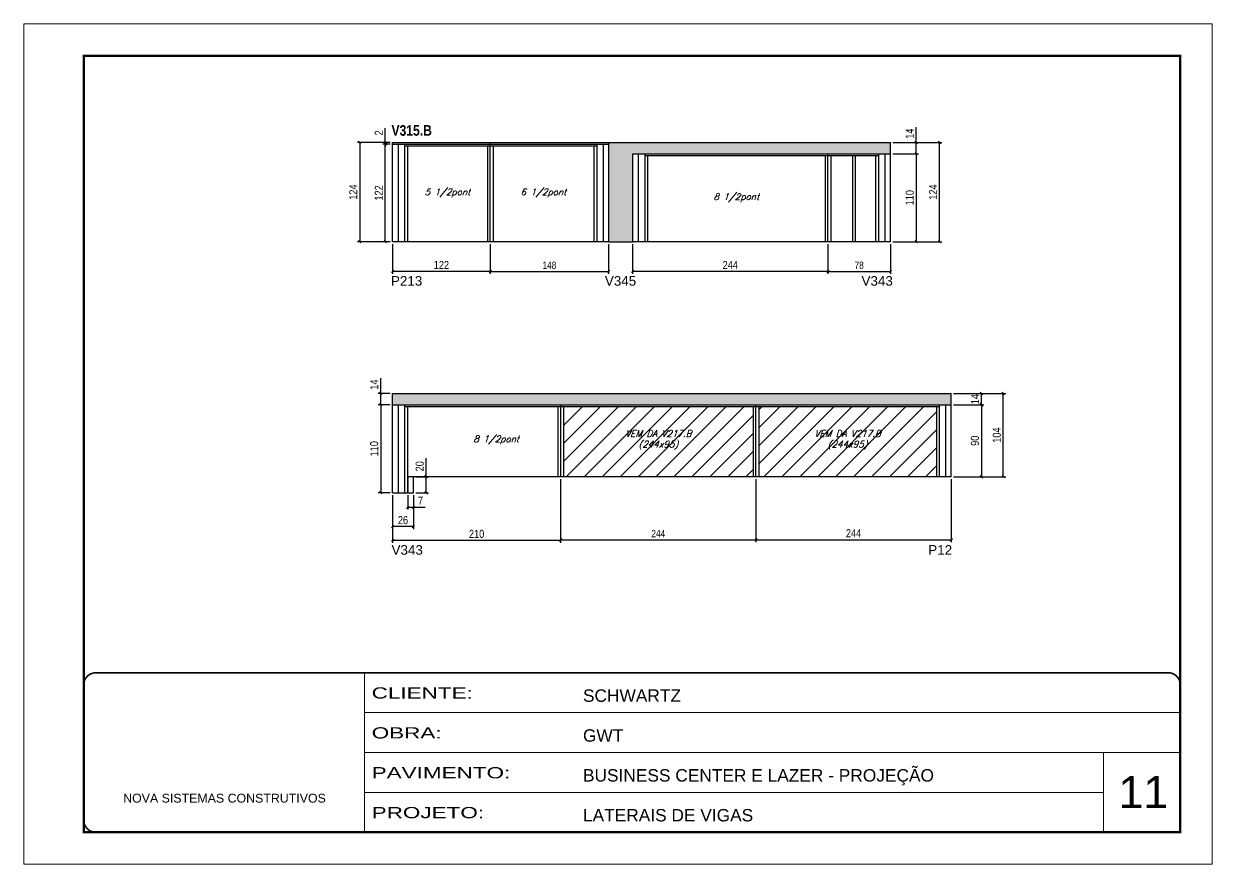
# Model space of a CAD drawing. Extents: x 13154 to 22413, y 1253 to 30260.
# Drawn here: x 16338 to 17823, y 26522 to 27572 of the extents above; entities that cross this region are included whole.
import ezdxf

# ---------------------------------------------------------------- set-up
doc = ezdxf.new("R2010")
doc.units = 0
for name, pattern in [('CONTINUO', [0]), ('DASHED', [0.75, 0.5, -0.25]), ('HIDDEN', [0.375, 0.25, -0.125])]:
    doc.linetypes.add(name, pattern=pattern)
for name, color, linetype in [('5', 5, 'Continuous'), ('COTA', 241, 'Continuous'), ('NOMENCLATURA', 7, 'Continuous'), ('Painéis', 200, 'Continuous'), ('SARR_2.2x7', 40, 'Continuous'), ('SARR_3.5x7', 81, 'Continuous'), ('texto', 7, 'Continuous')]:
    doc.layers.add(name, color=color, linetype=linetype)
for name, color, linetype, lineweight in [('CARIMBO', 255, 'Continuous', 9), ('Folhas', 255, 'Continuous', 9), ('Hachura', 251, 'Continuous', 9), ('SARRAFO DE PRESSAO', 251, 'DASHED', 9)]:
    doc.layers.add(name, color=color, linetype=linetype, lineweight=lineweight)
doc.styles.add('ARIAL', font='arial.ttf')
doc.styles.add('COTA TECNICA', font='techl___.ttf', dxfattribs={"height": 10})
doc.styles.add('COTA TECNICA-50', font='techl___.ttf', dxfattribs={"height": 9})
doc.styles.add('Romans', font='romans.shx')
doc.styles.get("Standard").update_dxf_attribs({"font": 'arial.ttf'})
doc.styles.add('TECNICA', font='techb___.ttf', dxfattribs={"height": 10})
doc.styles.add('Tecnologia', font='')
doc.styles.get('Tecnologia').set_extended_font_data('Forgotten Futurist')
doc.dimstyles.new('COTA PAINEL-50', dxfattribs={"dimtxt": 9, "dimasz": 3, "dimexe": 3, "dimexo": 3, "dimgap": 3, "dimtad": 1, "dimdec": 1, "dimzin": 12, "dimdsep": 46, "dimtxsty": 'COTA TECNICA-50', "dimblk1": 'OBLIQUE', "dimblk2": 'OBLIQUE', "dimsah": 1, "dimcen": 0.9, "dimclrd": 4, "dimclre": 4, "dimclrt": 240, "dimadec": 1, "dimazin": 3, "dimtfac": 1, "dimtdec": 1, "dimtmove": 0, "dimatfit": 3, "dimfxl": 1, "dimtolj": 1, "dimtzin": 12, "dimarcsym": 0})
doc.dimstyles.new('PAINEL', dxfattribs={"dimtxt": 10, "dimasz": 3, "dimexe": 3, "dimexo": 3, "dimgap": 3, "dimtad": 1, "dimdec": 1, "dimzin": 12, "dimdsep": 46, "dimtxsty": 'COTA TECNICA', "dimblk1": 'OBLIQUE', "dimblk2": 'OBLIQUE', "dimsah": 1, "dimcen": 0.9, "dimclrd": 4, "dimclre": 4, "dimclrt": 240, "dimadec": 1, "dimazin": 3, "dimtfac": 1, "dimtdec": 1, "dimtmove": 0, "dimatfit": 3, "dimfxl": 1, "dimtolj": 1, "dimtzin": 12, "dimarcsym": 0})

# ---------------------------------------------------------------- blocks, each defined once
blk = doc.blocks.new('9999999999')
at = {"color": 30, "linetype": 'CONTINUO'}
for p, q in [((98564.6, 34230.2), (98564.6, 34429.4)), ((98564.6, 34379.6), (99584, 34379.6)), ((98564.6, 34329.8), (99488, 34329.8)), ((99584, 34329.8), (99488, 34329.8)), ((99488, 34329.8), (99488, 34230.2)), ((98564.6, 34280), (99488, 34280))]:
    blk.add_line(p, q, dxfattribs=at)
at = {"color": 30, "linetype": 'CONTINUO', "const_width": 2}
blk.add_lwpolyline([(99584, 34230.2), (99584, 34414.4, 0.414214), (99569, 34429.4), (98229, 34429.4, 0.414214), (98214, 34414.4), (98214, 34245.2, 0.414214), (98229, 34230.2), (99584, 34230.2)], format="xyb", dxfattribs=at)
at = {"layer": 'Folhas'}
blk.add_lwpolyline([(98139, 34190.2), (99624, 34190.2), (99624, 35240.2), (98139, 35240.2)], close=True, dxfattribs=at)
at = {"layer": 'Folhas', "color": 30, "const_width": 3}
blk.add_lwpolyline([(98214, 34230.2), (99584, 34230.2), (99584, 35200.2), (98214, 35200.2)], close=True, dxfattribs=at)
at = {"color": 7, "linetype": 'Continuous', "ltscale": 5, "style": 'ARIAL'}
for s, height, p in [('SCHWARTZ', 15.48, (98837.7, 34393.1)), ('GWT', 15.48, (98837.7, 34343.3)), ('BUSINESS CENTER E LAZER - PROJEÇÃO', 15.483, (98837.7, 34293.5)), ('NOVA SISTEMAS CONSTRUTIVOS', 11.059, (98263.2, 34267.2)), ('LATERAIS DE VIGAS', 15.483, (98837.7, 34243.7))]:
    blk.add_text(s, height=height, dxfattribs=at).set_placement(p)
at = {"layer": 'Folhas', "color": 7, "style": 'Tecnologia', "width": 1.5}
for s, p in [('CLIENTE:', (98573.7, 34397.2)), ('OBRA:', (98573.7, 34347.3)), ('PAVIMENTO:', (98573.7, 34297.5)), ('PROJETO:', (98573.7, 34247.7))]:
    blk.add_text(s, height=14, dxfattribs=at).set_placement(p)
blk = doc.blocks.new('_Oblique')
at = {"color": 0, "linetype": 'ByBlock', "lineweight": -2}
blk.add_line((-0.5, -0.5), (0.5, 0.5), dxfattribs=at)
blk = doc.blocks.new('*D209')
at = {"layer": 'COTA', "color": 4, "linetype": 'ByBlock', "lineweight": -2, "transparency": 16777216}
for p, q in [((16920.7, 27296.7), (16920.7, 27259.7)), ((17068.7, 27296.7), (17068.7, 27259.7)), ((16920.7, 27262.7), (17068.7, 27262.7))]:
    blk.add_line(p, q, dxfattribs=at)
at = {"layer": 'Defpoints', "color": 0, "linetype": 'ByBlock', "transparency": 16777216}
for p in [(16920.7, 27299.7), (17068.7, 27299.7), (17068.7, 27262.7)]:
    blk.add_point(p, dxfattribs=at)
at = {"layer": 'COTA', "color": 4, "linetype": 'ByBlock', "lineweight": -2, "transparency": 16777216, "xscale": 3, "yscale": 3, "zscale": 3, "rotation": 180}
blk.add_blockref('_Oblique', (16920.7, 27262.7), dxfattribs=at)
at = {"layer": 'COTA', "color": 4, "linetype": 'ByBlock', "lineweight": -2, "transparency": 16777216, "xscale": 3, "yscale": 3, "zscale": 3}
blk.add_blockref('_Oblique', (17068.7, 27262.7), dxfattribs=at)
at = {"layer": 'COTA', "color": 240, "linetype": 'ByBlock', "transparency": 16777216, "insert": (16994.7, 27270.3), "char_height": 9, "attachment_point": 5, "style": 'COTA TECNICA-50'}
blk.add_mtext('\\A1;148', dxfattribs=at)
blk = doc.blocks.new('*D1234')
at = {"layer": 'COTA', "color": 4, "linetype": 'ByBlock', "lineweight": -2, "transparency": 16777216}
for p, q in [((16798.7, 27296.7), (16798.7, 27259.7)), ((16920.7, 27296.7), (16920.7, 27259.7)), ((16920.7, 27262.7), (16798.7, 27262.7))]:
    blk.add_line(p, q, dxfattribs=at)
at = {"layer": 'Defpoints', "color": 0, "linetype": 'ByBlock', "transparency": 16777216}
for p in [(16798.7, 27299.7), (16920.7, 27299.7), (16798.7, 27262.7)]:
    blk.add_point(p, dxfattribs=at)
at = {"layer": 'COTA', "color": 4, "linetype": 'ByBlock', "lineweight": -2, "transparency": 16777216, "xscale": 3, "yscale": 3, "zscale": 3, "rotation": 180}
blk.add_blockref('_Oblique', (16798.7, 27262.7), dxfattribs=at)
at = {"layer": 'COTA', "color": 4, "linetype": 'ByBlock', "lineweight": -2, "transparency": 16777216, "xscale": 3, "yscale": 3, "zscale": 3}
blk.add_blockref('_Oblique', (16920.7, 27262.7), dxfattribs=at)
at = {"layer": 'COTA', "color": 240, "linetype": 'ByBlock', "transparency": 16777216, "insert": (16859.7, 27270.7), "char_height": 10, "attachment_point": 5, "style": 'COTA TECNICA'}
blk.add_mtext('\\A1;122', dxfattribs=at)
blk = doc.blocks.new('*D1235')
at = {"layer": 'COTA', "color": 4, "linetype": 'ByBlock', "lineweight": -2, "transparency": 16777216}
for p, q in [((16795.7, 27423.7), (16754.7, 27423.7)), ((16757.7, 27423.7), (16757.7, 27299.7)), ((16795.7, 27299.7), (16754.7, 27299.7))]:
    blk.add_line(p, q, dxfattribs=at)
at = {"layer": 'Defpoints', "color": 0, "linetype": 'ByBlock', "transparency": 16777216}
for p in [(16798.7, 27423.7), (16757.7, 27299.7), (16798.7, 27299.7)]:
    blk.add_point(p, dxfattribs=at)
at = {"layer": 'COTA', "color": 4, "linetype": 'ByBlock', "lineweight": -2, "transparency": 16777216, "xscale": 3, "yscale": 3, "zscale": 3}
for p, rotation in [((16757.7, 27423.7), 90), ((16757.7, 27299.7), 270)]:
    blk.add_blockref('_Oblique', p, dxfattribs=dict(at, rotation=rotation))
at = {"layer": 'COTA', "color": 240, "linetype": 'ByBlock', "transparency": 16777216, "insert": (16749.6, 27361.7), "char_height": 10, "attachment_point": 5, "rotation": 90, "style": 'COTA TECNICA'}
blk.add_mtext('\\A1;124', dxfattribs=at)
blk = doc.blocks.new('*D1238')
at = {"layer": 'COTA', "color": 4, "linetype": 'ByBlock', "lineweight": -2, "transparency": 16777216}
for p, q in [((16795.7, 27421.7), (16786.5, 27421.7)), ((16789.5, 27299.7), (16789.5, 27421.7)), ((16795.7, 27299.7), (16786.5, 27299.7))]:
    blk.add_line(p, q, dxfattribs=at)
at = {"layer": 'Defpoints', "color": 0, "linetype": 'ByBlock', "transparency": 16777216}
for p in [(16789.5, 27421.7), (16798.7, 27421.7), (16798.7, 27299.7)]:
    blk.add_point(p, dxfattribs=at)
at = {"layer": 'COTA', "color": 4, "linetype": 'ByBlock', "lineweight": -2, "transparency": 16777216, "xscale": 3, "yscale": 3, "zscale": 3}
for p, rotation in [((16789.5, 27421.7), 90), ((16789.5, 27299.7), 270)]:
    blk.add_blockref('_Oblique', p, dxfattribs=dict(at, rotation=rotation))
at = {"layer": 'COTA', "color": 240, "linetype": 'ByBlock', "transparency": 16777216, "insert": (16781.5, 27360.7), "char_height": 10, "attachment_point": 5, "rotation": 90, "style": 'COTA TECNICA'}
blk.add_mtext('\\A1;122', dxfattribs=at)
blk = doc.blocks.new('*D237')
at = {"layer": 'COTA', "color": 4, "linetype": 'ByBlock', "lineweight": -2, "transparency": 16777216}
for p, q in [((16789.5, 27423.7), (16789.5, 27441.8)), ((16795.7, 27423.7), (16786.5, 27423.7)), ((16795.7, 27421.7), (16786.5, 27421.7)), ((16789.5, 27421.7), (16789.5, 27423.7)), ((16789.5, 27421.7), (16789.5, 27418.7))]:
    blk.add_line(p, q, dxfattribs=at)
at = {"layer": 'Defpoints', "color": 0, "linetype": 'ByBlock', "transparency": 16777216}
for p in [(16789.5, 27423.7), (16798.7, 27423.7), (16798.7, 27421.7)]:
    blk.add_point(p, dxfattribs=at)
at = {"layer": 'COTA', "color": 4, "linetype": 'ByBlock', "lineweight": -2, "transparency": 16777216, "xscale": 3, "yscale": 3, "zscale": 3}
for p, rotation in [((16789.5, 27423.7), 270), ((16789.5, 27421.7), 90)]:
    blk.add_blockref('_Oblique', p, dxfattribs=dict(at, rotation=rotation))
at = {"layer": 'COTA', "color": 240, "linetype": 'ByBlock', "transparency": 16777216, "insert": (16781.5, 27435.7), "char_height": 10, "attachment_point": 5, "rotation": 90, "style": 'COTA TECNICA'}
blk.add_mtext('\\A1;2', dxfattribs=at)
blk = doc.blocks.new('*D238')
at = {"layer": 'COTA', "color": 4, "linetype": 'ByBlock', "lineweight": -2, "transparency": 16777216}
for p, q in [((17342.7, 27296.7), (17342.7, 27259.7)), ((17420.7, 27296.7), (17420.7, 27259.7)), ((17342.7, 27262.7), (17420.7, 27262.7))]:
    blk.add_line(p, q, dxfattribs=at)
at = {"layer": 'Defpoints', "color": 0, "linetype": 'ByBlock', "transparency": 16777216}
for p in [(17342.7, 27299.7), (17420.7, 27299.7), (17420.7, 27262.7)]:
    blk.add_point(p, dxfattribs=at)
at = {"layer": 'COTA', "color": 4, "linetype": 'ByBlock', "lineweight": -2, "transparency": 16777216, "xscale": 3, "yscale": 3, "zscale": 3, "rotation": 180}
blk.add_blockref('_Oblique', (17342.7, 27262.7), dxfattribs=at)
at = {"layer": 'COTA', "color": 4, "linetype": 'ByBlock', "lineweight": -2, "transparency": 16777216, "xscale": 3, "yscale": 3, "zscale": 3}
blk.add_blockref('_Oblique', (17420.7, 27262.7), dxfattribs=at)
at = {"layer": 'COTA', "color": 240, "linetype": 'ByBlock', "transparency": 16777216, "insert": (17381.7, 27270.3), "char_height": 9, "attachment_point": 5, "style": 'COTA TECNICA-50'}
blk.add_mtext('\\A1;78', dxfattribs=at)
blk = doc.blocks.new('*D1295')
at = {"layer": 'COTA', "color": 4, "linetype": 'ByBlock', "lineweight": -2, "transparency": 16777216}
for p, q in [((17098.7, 27296.7), (17098.7, 27259.7)), ((17342.7, 27296.7), (17342.7, 27259.7)), ((17342.7, 27262.7), (17098.7, 27262.7))]:
    blk.add_line(p, q, dxfattribs=at)
at = {"layer": 'Defpoints', "color": 0, "linetype": 'ByBlock', "transparency": 16777216}
for p in [(17098.7, 27299.7), (17342.7, 27299.7), (17098.7, 27262.7)]:
    blk.add_point(p, dxfattribs=at)
at = {"layer": 'COTA', "color": 4, "linetype": 'ByBlock', "lineweight": -2, "transparency": 16777216, "xscale": 3, "yscale": 3, "zscale": 3, "rotation": 180}
blk.add_blockref('_Oblique', (17098.7, 27262.7), dxfattribs=at)
at = {"layer": 'COTA', "color": 4, "linetype": 'ByBlock', "lineweight": -2, "transparency": 16777216, "xscale": 3, "yscale": 3, "zscale": 3}
blk.add_blockref('_Oblique', (17342.7, 27262.7), dxfattribs=at)
at = {"layer": 'COTA', "color": 240, "linetype": 'ByBlock', "transparency": 16777216, "insert": (17220.7, 27270.7), "char_height": 10, "attachment_point": 5, "style": 'COTA TECNICA'}
blk.add_mtext('\\A1;244', dxfattribs=at)
blk = doc.blocks.new('*D1296')
at = {"layer": 'COTA', "color": 4, "linetype": 'ByBlock', "lineweight": -2, "transparency": 16777216}
for p, q in [((17423.7, 27409.7), (17456, 27409.7)), ((17453, 27409.7), (17453, 27299.7)), ((17423.7, 27299.7), (17456, 27299.7))]:
    blk.add_line(p, q, dxfattribs=at)
at = {"layer": 'Defpoints', "color": 0, "linetype": 'ByBlock', "transparency": 16777216}
for p in [(17420.7, 27409.7), (17420.7, 27299.7), (17453, 27299.7)]:
    blk.add_point(p, dxfattribs=at)
at = {"layer": 'COTA', "color": 4, "linetype": 'ByBlock', "lineweight": -2, "transparency": 16777216, "xscale": 3, "yscale": 3, "zscale": 3}
for p, rotation in [((17453, 27409.7), 90), ((17453, 27299.7), 270)]:
    blk.add_blockref('_Oblique', p, dxfattribs=dict(at, rotation=rotation))
at = {"layer": 'COTA', "color": 240, "linetype": 'ByBlock', "transparency": 16777216, "insert": (17444.9, 27354.7), "char_height": 10, "attachment_point": 5, "rotation": 90, "style": 'COTA TECNICA'}
blk.add_mtext('\\A1;110', dxfattribs=at)
blk = doc.blocks.new('*D1297')
at = {"layer": 'COTA', "color": 4, "linetype": 'ByBlock', "lineweight": -2, "transparency": 16777216}
for p, q in [((17453, 27423.7), (17453, 27442.8)), ((17423.7, 27423.7), (17456, 27423.7)), ((17453, 27409.7), (17453, 27423.7)), ((17423.7, 27409.7), (17456, 27409.7))]:
    blk.add_line(p, q, dxfattribs=at)
at = {"layer": 'Defpoints', "color": 0, "linetype": 'ByBlock', "transparency": 16777216}
for p in [(17420.7, 27423.7), (17453, 27423.7), (17420.7, 27409.7)]:
    blk.add_point(p, dxfattribs=at)
at = {"layer": 'COTA', "color": 4, "linetype": 'ByBlock', "lineweight": -2, "transparency": 16777216, "xscale": 3, "yscale": 3, "zscale": 3}
for p, rotation in [((17453, 27423.7), 90), ((17453, 27409.7), 270)]:
    blk.add_blockref('_Oblique', p, dxfattribs=dict(at, rotation=rotation))
at = {"layer": 'COTA', "color": 240, "linetype": 'ByBlock', "transparency": 16777216, "insert": (17444.9, 27434.7), "char_height": 10, "attachment_point": 5, "rotation": 90, "style": 'COTA TECNICA'}
blk.add_mtext('\\A1;14', dxfattribs=at)
blk = doc.blocks.new('*D1298')
at = {"layer": 'COTA', "color": 4, "linetype": 'ByBlock', "lineweight": -2, "transparency": 16777216}
for p, q in [((17423.7, 27423.7), (17485.2, 27423.7)), ((17482.2, 27299.7), (17482.2, 27423.7)), ((17423.7, 27299.7), (17485.2, 27299.7))]:
    blk.add_line(p, q, dxfattribs=at)
at = {"layer": 'Defpoints', "color": 0, "linetype": 'ByBlock', "transparency": 16777216}
for p in [(17420.7, 27423.7), (17482.2, 27423.7), (17420.7, 27299.7)]:
    blk.add_point(p, dxfattribs=at)
at = {"layer": 'COTA', "color": 4, "linetype": 'ByBlock', "lineweight": -2, "transparency": 16777216, "xscale": 3, "yscale": 3, "zscale": 3}
for p, rotation in [((17482.2, 27423.7), 90), ((17482.2, 27299.7), 270)]:
    blk.add_blockref('_Oblique', p, dxfattribs=dict(at, rotation=rotation))
at = {"layer": 'COTA', "color": 240, "linetype": 'ByBlock', "transparency": 16777216, "insert": (17474.1, 27361.7), "char_height": 10, "attachment_point": 5, "rotation": 90, "style": 'COTA TECNICA'}
blk.add_mtext('\\A1;124', dxfattribs=at)
blk = doc.blocks.new('*D239')
at = {"layer": 'COTA', "color": 4, "linetype": 'ByBlock', "lineweight": -2, "transparency": 16777216}
for p, q in [((17008.7, 27003.1), (17008.7, 26924.5)), ((17252.7, 27003.1), (17252.7, 26924.5)), ((17008.7, 26927.5), (17252.7, 26927.5))]:
    blk.add_line(p, q, dxfattribs=at)
at = {"layer": 'Defpoints', "color": 0, "linetype": 'ByBlock', "transparency": 16777216}
for p in [(17008.7, 27006.1), (17252.7, 27006.1), (17252.7, 26927.5)]:
    blk.add_point(p, dxfattribs=at)
at = {"layer": 'COTA', "color": 4, "linetype": 'ByBlock', "lineweight": -2, "transparency": 16777216, "xscale": 3, "yscale": 3, "zscale": 3, "rotation": 180}
blk.add_blockref('_Oblique', (17008.7, 26927.5), dxfattribs=at)
at = {"layer": 'COTA', "color": 4, "linetype": 'ByBlock', "lineweight": -2, "transparency": 16777216, "xscale": 3, "yscale": 3, "zscale": 3}
blk.add_blockref('_Oblique', (17252.7, 26927.5), dxfattribs=at)
at = {"layer": 'COTA', "color": 240, "linetype": 'ByBlock', "transparency": 16777216, "insert": (17130.7, 26935.1), "char_height": 9, "attachment_point": 5, "style": 'COTA TECNICA-50'}
blk.add_mtext('\\A1;244', dxfattribs=at)
blk = doc.blocks.new('*D1299')
at = {"layer": 'COTA', "color": 4, "linetype": 'ByBlock', "lineweight": -2, "transparency": 16777216}
for p, q in [((17008.7, 27003.1), (17008.7, 26923.6)), ((16798.7, 26983.1), (16798.7, 26923.6)), ((17008.7, 26926.6), (16798.7, 26926.6))]:
    blk.add_line(p, q, dxfattribs=at)
at = {"layer": 'Defpoints', "color": 0, "linetype": 'ByBlock', "transparency": 16777216}
for p in [(17008.7, 27006.1), (16798.7, 26986.1), (16798.7, 26926.6)]:
    blk.add_point(p, dxfattribs=at)
at = {"layer": 'COTA', "color": 4, "linetype": 'ByBlock', "lineweight": -2, "transparency": 16777216, "xscale": 3, "yscale": 3, "zscale": 3, "rotation": 180}
blk.add_blockref('_Oblique', (16798.7, 26926.6), dxfattribs=at)
at = {"layer": 'COTA', "color": 4, "linetype": 'ByBlock', "lineweight": -2, "transparency": 16777216, "xscale": 3, "yscale": 3, "zscale": 3}
blk.add_blockref('_Oblique', (17008.7, 26926.6), dxfattribs=at)
at = {"layer": 'COTA', "color": 240, "linetype": 'ByBlock', "transparency": 16777216, "insert": (16903.7, 26934.7), "char_height": 10, "attachment_point": 5, "style": 'COTA TECNICA'}
blk.add_mtext('\\A1;210', dxfattribs=at)
blk = doc.blocks.new('*D1300')
at = {"layer": 'COTA', "color": 4, "linetype": 'ByBlock', "lineweight": -2, "transparency": 16777216}
for p, q in [((17252.7, 27003.1), (17252.7, 26924.5)), ((17496.7, 27003.1), (17496.7, 26924.5)), ((17252.7, 26927.5), (17496.7, 26927.5))]:
    blk.add_line(p, q, dxfattribs=at)
at = {"layer": 'Defpoints', "color": 0, "linetype": 'ByBlock', "transparency": 16777216}
for p in [(17252.7, 27006.1), (17496.7, 27006.1), (17496.7, 26927.5)]:
    blk.add_point(p, dxfattribs=at)
at = {"layer": 'COTA', "color": 4, "linetype": 'ByBlock', "lineweight": -2, "transparency": 16777216, "xscale": 3, "yscale": 3, "zscale": 3, "rotation": 180}
blk.add_blockref('_Oblique', (17252.7, 26927.5), dxfattribs=at)
at = {"layer": 'COTA', "color": 4, "linetype": 'ByBlock', "lineweight": -2, "transparency": 16777216, "xscale": 3, "yscale": 3, "zscale": 3}
blk.add_blockref('_Oblique', (17496.7, 26927.5), dxfattribs=at)
at = {"layer": 'COTA', "color": 240, "linetype": 'ByBlock', "transparency": 16777216, "insert": (17374.7, 26935.6), "char_height": 10, "attachment_point": 5, "style": 'COTA TECNICA'}
blk.add_mtext('\\A1;244', dxfattribs=at)
blk = doc.blocks.new('*D240')
at = {"layer": 'COTA', "color": 4, "linetype": 'ByBlock', "lineweight": -2, "transparency": 16777216}
for p, q in [((17499.7, 27096.1), (17537.6, 27096.1)), ((17534.6, 27096.1), (17534.6, 27006.1)), ((17499.7, 27006.1), (17537.6, 27006.1))]:
    blk.add_line(p, q, dxfattribs=at)
at = {"layer": 'Defpoints', "color": 0, "linetype": 'ByBlock', "transparency": 16777216}
for p in [(17496.7, 27096.1), (17496.7, 27006.1), (17534.6, 27006.1)]:
    blk.add_point(p, dxfattribs=at)
at = {"layer": 'COTA', "color": 4, "linetype": 'ByBlock', "lineweight": -2, "transparency": 16777216, "xscale": 3, "yscale": 3, "zscale": 3}
for p, rotation in [((17534.6, 27096.1), 90), ((17534.6, 27006.1), 270)]:
    blk.add_blockref('_Oblique', p, dxfattribs=dict(at, rotation=rotation))
at = {"layer": 'COTA', "color": 240, "linetype": 'ByBlock', "transparency": 16777216, "insert": (17526.4, 27051.1), "char_height": 10, "attachment_point": 5, "rotation": 90, "style": 'COTA TECNICA'}
blk.add_mtext('\\A1;90', dxfattribs=at)
blk = doc.blocks.new('*D241')
at = {"layer": 'COTA', "color": 4, "linetype": 'ByBlock', "lineweight": -2, "transparency": 16777216}
for p, q in [((17499.7, 27110.1), (17537.6, 27110.1)), ((17534.6, 27096.1), (17534.6, 27110.1)), ((17499.7, 27096.1), (17537.6, 27096.1))]:
    blk.add_line(p, q, dxfattribs=at)
at = {"layer": 'Defpoints', "color": 0, "linetype": 'ByBlock', "transparency": 16777216}
for p in [(17496.7, 27110.1), (17534.6, 27110.1), (17496.7, 27096.1)]:
    blk.add_point(p, dxfattribs=at)
at = {"layer": 'COTA', "color": 4, "linetype": 'ByBlock', "lineweight": -2, "transparency": 16777216, "xscale": 3, "yscale": 3, "zscale": 3}
for p, rotation in [((17534.6, 27110.1), 90), ((17534.6, 27096.1), 270)]:
    blk.add_blockref('_Oblique', p, dxfattribs=dict(at, rotation=rotation))
at = {"layer": 'COTA', "color": 240, "linetype": 'ByBlock', "transparency": 16777216, "insert": (17526.5, 27103.1), "char_height": 10, "attachment_point": 5, "rotation": 90, "style": 'COTA TECNICA'}
blk.add_mtext('\\A1;14', dxfattribs=at)
blk = doc.blocks.new('*D1301')
at = {"layer": 'COTA', "color": 4, "linetype": 'ByBlock', "lineweight": -2, "transparency": 16777216}
for p, q in [((17499.7, 27110.1), (17564.8, 27110.1)), ((17561.8, 27006.1), (17561.8, 27110.1)), ((17499.7, 27006.1), (17564.8, 27006.1))]:
    blk.add_line(p, q, dxfattribs=at)
at = {"layer": 'Defpoints', "color": 0, "linetype": 'ByBlock', "transparency": 16777216}
for p in [(17496.7, 27110.1), (17561.8, 27110.1), (17496.7, 27006.1)]:
    blk.add_point(p, dxfattribs=at)
at = {"layer": 'COTA', "color": 4, "linetype": 'ByBlock', "lineweight": -2, "transparency": 16777216, "xscale": 3, "yscale": 3, "zscale": 3}
for p, rotation in [((17561.8, 27110.1), 90), ((17561.8, 27006.1), 270)]:
    blk.add_blockref('_Oblique', p, dxfattribs=dict(at, rotation=rotation))
at = {"layer": 'COTA', "color": 240, "linetype": 'ByBlock', "transparency": 16777216, "insert": (17553.7, 27058.1), "char_height": 10, "attachment_point": 5, "rotation": 90, "style": 'COTA TECNICA'}
blk.add_mtext('\\A1;104', dxfattribs=at)
blk = doc.blocks.new('*D1302')
at = {"layer": 'COTA', "color": 4, "linetype": 'ByBlock', "lineweight": -2, "transparency": 16777216}
for p, q in [((16795.7, 27096.1), (16780.9, 27096.1)), ((16783.9, 27096.1), (16783.9, 26986.1)), ((16795.7, 26986.1), (16780.9, 26986.1))]:
    blk.add_line(p, q, dxfattribs=at)
at = {"layer": 'Defpoints', "color": 0, "linetype": 'ByBlock', "transparency": 16777216}
for p in [(16798.7, 27096.1), (16783.9, 26986.1), (16798.7, 26986.1)]:
    blk.add_point(p, dxfattribs=at)
at = {"layer": 'COTA', "color": 4, "linetype": 'ByBlock', "lineweight": -2, "transparency": 16777216, "xscale": 3, "yscale": 3, "zscale": 3}
for p, rotation in [((16783.9, 27096.1), 90), ((16783.9, 26986.1), 270)]:
    blk.add_blockref('_Oblique', p, dxfattribs=dict(at, rotation=rotation))
at = {"layer": 'COTA', "color": 240, "linetype": 'ByBlock', "transparency": 16777216, "insert": (16775.8, 27041.1), "char_height": 10, "attachment_point": 5, "rotation": 90, "style": 'COTA TECNICA'}
blk.add_mtext('\\A1;110', dxfattribs=at)
blk = doc.blocks.new('*D1303')
at = {"layer": 'COTA', "color": 4, "linetype": 'ByBlock', "lineweight": -2, "transparency": 16777216}
for p, q in [((16783.9, 27110.1), (16783.9, 27129.2)), ((16795.7, 27110.1), (16780.9, 27110.1)), ((16783.9, 27096.1), (16783.9, 27110.1)), ((16795.7, 27096.1), (16780.9, 27096.1))]:
    blk.add_line(p, q, dxfattribs=at)
at = {"layer": 'Defpoints', "color": 0, "linetype": 'ByBlock', "transparency": 16777216}
for p in [(16783.9, 27110.1), (16798.7, 27110.1), (16798.7, 27096.1)]:
    blk.add_point(p, dxfattribs=at)
at = {"layer": 'COTA', "color": 4, "linetype": 'ByBlock', "lineweight": -2, "transparency": 16777216, "xscale": 3, "yscale": 3, "zscale": 3}
for p, rotation in [((16783.9, 27110.1), 90), ((16783.9, 27096.1), 270)]:
    blk.add_blockref('_Oblique', p, dxfattribs=dict(at, rotation=rotation))
at = {"layer": 'COTA', "color": 240, "linetype": 'ByBlock', "transparency": 16777216, "insert": (16775.8, 27121.2), "char_height": 10, "attachment_point": 5, "rotation": 90, "style": 'COTA TECNICA'}
blk.add_mtext('\\A1;14', dxfattribs=at)
blk = doc.blocks.new('*D1304')
at = {"layer": 'COTA', "color": 4, "linetype": 'ByBlock', "lineweight": -2, "transparency": 16777216}
for p, q in [((16798.7, 26983.1), (16798.7, 26940.8)), ((16824.7, 26983.1), (16824.7, 26940.8)), ((16824.7, 26943.8), (16798.7, 26943.8))]:
    blk.add_line(p, q, dxfattribs=at)
at = {"layer": 'Defpoints', "color": 0, "linetype": 'ByBlock', "transparency": 16777216}
for p in [(16798.7, 26986.1), (16824.7, 26986.1), (16798.7, 26943.8)]:
    blk.add_point(p, dxfattribs=at)
at = {"layer": 'COTA', "color": 4, "linetype": 'ByBlock', "lineweight": -2, "transparency": 16777216, "xscale": 3, "yscale": 3, "zscale": 3, "rotation": 180}
blk.add_blockref('_Oblique', (16798.7, 26943.8), dxfattribs=at)
at = {"layer": 'COTA', "color": 4, "linetype": 'ByBlock', "lineweight": -2, "transparency": 16777216, "xscale": 3, "yscale": 3, "zscale": 3}
blk.add_blockref('_Oblique', (16824.7, 26943.8), dxfattribs=at)
at = {"layer": 'COTA', "color": 240, "linetype": 'ByBlock', "transparency": 16777216, "insert": (16811.7, 26951.9), "char_height": 10, "attachment_point": 5, "style": 'COTA TECNICA'}
blk.add_mtext('\\A1;26', dxfattribs=at)
blk = doc.blocks.new('*D3212')
at = {"layer": 'COTA', "color": 4, "lineweight": -2, "transparency": 16777216}
for p, q in [((16840.7, 27006.1), (16840.7, 27029.3)), ((16827.7, 27006.1), (16843.7, 27006.1)), ((16840.7, 26986.1), (16840.7, 27006.1)), ((16827.7, 26986.1), (16843.7, 26986.1))]:
    blk.add_line(p, q, dxfattribs=at)
at = {"layer": 'Defpoints', "color": 0, "transparency": 16777216}
for p in [(16824.7, 27006.1), (16840.7, 27006.1), (16824.7, 26986.1)]:
    blk.add_point(p, dxfattribs=at)
at = {"layer": 'COTA', "color": 4, "lineweight": -2, "transparency": 16777216, "xscale": 3, "yscale": 3, "zscale": 3}
for p, rotation in [((16840.7, 27006.1), 90), ((16840.7, 26986.1), 270)]:
    blk.add_blockref('_Oblique', p, dxfattribs=dict(at, rotation=rotation))
at = {"layer": 'COTA', "color": 240, "transparency": 16777216, "insert": (16832.6, 27019.2), "char_height": 10, "attachment_point": 5, "rotation": 90, "style": 'COTA TECNICA'}
blk.add_mtext('\\A1;20', dxfattribs=at)
blk = doc.blocks.new('*D3213')
at = {"layer": 'COTA', "color": 4, "lineweight": -2, "transparency": 16777216}
for p, q in [((16817.7, 26983.1), (16817.7, 26965)), ((16824.7, 26983.1), (16824.7, 26965)), ((16817.7, 26968), (16824.7, 26968)), ((16824.7, 26968), (16839.5, 26968))]:
    blk.add_line(p, q, dxfattribs=at)
at = {"layer": 'Defpoints', "color": 0, "transparency": 16777216}
for p in [(16817.7, 26986.1), (16824.7, 26986.1), (16824.7, 26968)]:
    blk.add_point(p, dxfattribs=at)
at = {"layer": 'COTA', "color": 4, "lineweight": -2, "transparency": 16777216, "xscale": 3, "yscale": 3, "zscale": 3, "rotation": 180}
blk.add_blockref('_Oblique', (16817.7, 26968), dxfattribs=at)
at = {"layer": 'COTA', "color": 4, "lineweight": -2, "transparency": 16777216, "xscale": 3, "yscale": 3, "zscale": 3}
blk.add_blockref('_Oblique', (16824.7, 26968), dxfattribs=at)
at = {"layer": 'COTA', "color": 240, "transparency": 16777216, "insert": (16833.6, 26976.1), "char_height": 10, "attachment_point": 5, "style": 'COTA TECNICA'}
blk.add_mtext('\\A1;7', dxfattribs=at)

msp = doc.modelspace()

# ---------------------------------------------------------------- hatches: boundary and pattern name
at = {"layer": 'COTA', "linetype": 'ByBlock'}
h = msp.add_hatch(dxfattribs=at)
h.set_pattern_fill('AR-CONC', color=256, scale=0.03)
h.set_pattern_definition([(50, (-114451.498, -5020.1583), (5.46554007, -0.47817257), [0.5715, -6.2865]), (355, (-114451.498, -5020.1583), (-1.05730264, 5.73170536), [0.4572, -5.02921753]), (100.4514447, (-114451.0424, -5020.198), (4.40823741, 5.25353256), [0.48570026, -5.34270734]), (46.1842, (-114451.498, -5018.634), (8.13237123, -1.26126984), [0.85725, -9.42975]), (96.6355576, (-114450.82, -5018.739), (7.122124, 7.42278374), [0.7285507, -8.01406824]), (351.184151, (-114451.498, -5018.634), (7.122124, 7.42278374), [0.685799, -7.54379196]), (21, (-114450.736, -5019.0153), (4.54843174, -3.06795595), [0.5715, -6.2865]), (326, (-114450.736, -5019.0153), (1.85406085, 5.52563898), [0.4572, -5.0292]), (71.451445, (-114450.357, -5019.271), (6.40249258, 2.45768307), [0.48570026, -5.34269813]), (37.5, (-114451.4979, -5020.1583), (0.092658098, 2.536651166), [0, -4.96824, 0, -5.1054, 0, -5.04825]), (7.5, (-114451.4979, -5020.1583), (2.004589875, 3.005417245), [0, -2.91084, 0, -4.85394, 0, -1.92405]), (327.5, (-114453.1971, -5020.1583), (4.067717855, -0.17186232), [0, -1.905, 0, -5.9436, 0, -7.8867]), (317.5, (-114453.959, -5020.1583), (4.44387544, 0.76279473), [0, -2.4765, 0, -3.94716, 0, -5.6007])])
h.paths.add_polyline_path([(17098.75, 27409.66), (17420.75, 27409.66), (17420.75, 27423.66), (17068.75, 27423.66), (17068.75, 27299.66), (17098.75, 27299.66)])
h = msp.add_hatch(dxfattribs=at)
h.set_pattern_fill('AR-CONC', color=256, scale=0.03)
h.set_pattern_definition([(50, (-114468.687, -5719.7047), (5.46554007, -0.47817257), [0.5715, -6.2865]), (355, (-114468.687, -5719.7047), (-1.05730264, 5.73170536), [0.4572, -5.02921753]), (100.4514447, (-114468.2317, -5719.7445), (4.40823741, 5.25353256), [0.48570026, -5.34270734]), (46.1842, (-114468.687, -5718.181), (8.13237123, -1.26126984), [0.85725, -9.42975]), (96.6355576, (-114468.0094, -5718.286), (7.122124, 7.42278374), [0.7285507, -8.01406824]), (351.184151, (-114468.687, -5718.181), (7.122124, 7.42278374), [0.685799, -7.54379196]), (21, (-114467.925, -5718.5617), (4.54843174, -3.06795595), [0.5715, -6.2865]), (326, (-114467.925, -5718.5617), (1.85406085, 5.52563898), [0.4572, -5.0292]), (71.451445, (-114467.546, -5718.8174), (6.40249258, 2.45768307), [0.48570026, -5.34269813]), (37.5, (-114468.6871, -5719.7047), (0.092658098, 2.536651166), [0, -4.96824, 0, -5.1054, 0, -5.04825]), (7.5, (-114468.6871, -5719.7047), (2.004589875, 3.005417245), [0, -2.91084, 0, -4.85394, 0, -1.92405]), (327.5, (-114470.3864, -5719.7047), (4.067717855, -0.17186232), [0, -1.905, 0, -5.9436, 0, -7.8867]), (317.5, (-114471.1484, -5719.7047), (4.44387544, 0.76279473), [0, -2.4765, 0, -3.94716, 0, -5.6007])])
h.paths.add_polyline_path([(17496.75, 27096.11), (17496.75, 27110.11), (16798.75, 27110.11), (16798.75, 27096.11)])
at = {"layer": 'Hachura', "linetype": 'ByBlock'}
h = msp.add_hatch(dxfattribs=at)
h.set_pattern_fill('ANSI31', color=256, scale=5)
h.paths.add_polyline_path([(17249.25, 27006.11), (17249.25, 27093.91), (17012.25, 27093.91), (17012.25, 27006.11)])
h.paths.add_polyline_path([(17478.25, 27006.11), (17478.25, 27093.91), (17256.25, 27093.91), (17256.25, 27006.11)])

# ---------------------------------------------------------------- linework, layer by layer
at = {"layer": 'COTA', "linetype": 'ByBlock'}
for p, q in [((17068.75, 27423.66), (17420.75, 27423.66)), ((17420.75, 27409.66), (17420.75, 27423.66)), ((17068.75, 27299.66), (17098.75, 27299.66)), ((16798.75, 27096.11), (16798.75, 27110.11)), ((16798.75, 27110.11), (17496.75, 27110.11)), ((17496.75, 27096.11), (17496.75, 27110.11))]:
    msp.add_line(p, q, dxfattribs=at)
at = {"layer": 'COTA'}
msp.add_line((16824.75, 27006.11), (16817.75, 27006.11), dxfattribs=at)
at = {"layer": 'Painéis', "linetype": 'Continuous'}
for p, q in [((16798.75, 27299.66), (16798.75, 27423.66)), ((16798.75, 27423.66), (17068.75, 27423.66)), ((16798.75, 27421.66), (17068.75, 27421.66)), ((16920.75, 27299.66), (16920.75, 27423.66)), ((17068.75, 27299.66), (17068.75, 27423.66)), ((17098.75, 27299.66), (17098.75, 27409.66)), ((17098.75, 27409.66), (17420.75, 27409.66)), ((17342.75, 27299.66), (17342.75, 27409.66)), ((17420.75, 27299.66), (17420.75, 27409.66)), ((17068.75, 27299.66), (16798.75, 27299.66)), ((17420.75, 27299.66), (17098.75, 27299.66)), ((16798.75, 26986.11), (16798.75, 27096.11)), ((16798.75, 27096.11), (17496.75, 27096.11)), ((17008.75, 27006.11), (17008.75, 27096.11)), ((17252.75, 27006.11), (17252.75, 27096.11)), ((17496.75, 27006.11), (17496.75, 27096.11)), ((17496.75, 27006.11), (16824.75, 27006.11)), ((16824.75, 26986.11), (16824.75, 27006.11)), ((16798.75, 26986.11), (16824.75, 26986.11))]:
    msp.add_line(p, q, dxfattribs=at)
at = {"layer": 'SARR_2.2x7', "linetype": 'Continuous'}
for p, q in [((16805.75, 27421.66), (16805.75, 27299.66)), ((16813.75, 27419.46), (16920.75, 27419.46)), ((16920.75, 27419.46), (17053.75, 27419.46)), ((17061.75, 27421.66), (17061.75, 27299.66)), ((17105.75, 27409.66), (17105.75, 27299.66)), ((17113.75, 27407.46), (17342.75, 27407.46)), ((17342.75, 27407.46), (17405.75, 27407.46)), ((17413.75, 27409.66), (17413.75, 27299.66)), ((16805.75, 27096.11), (16805.75, 26986.11)), ((16813.75, 27093.91), (17008.75, 27093.91)), ((17008.75, 27093.91), (17252.75, 27093.91)), ((17252.75, 27093.91), (17481.75, 27093.91)), ((17489.75, 27096.11), (17489.75, 27006.11))]:
    msp.add_line(p, q, dxfattribs=at)
at = {"layer": 'SARR_2.2x7', "linetype": 'HIDDEN'}
msp.add_line((16817.75, 27006.11), (16817.75, 26986.11), dxfattribs=at)
at = {"layer": 'SARR_3.5x7'}
for p, q in [((16813.75, 27421.66), (16813.75, 27299.66)), ((16817.25, 27419.46), (16817.25, 27299.66)), ((16917.25, 27419.46), (16917.25, 27299.66)), ((16924.25, 27419.46), (16924.25, 27299.66)), ((17050.25, 27419.46), (17050.25, 27299.66)), ((17053.75, 27421.66), (17053.75, 27299.66)), ((17113.75, 27409.66), (17113.75, 27299.66)), ((17117.25, 27407.46), (17117.25, 27299.66)), ((17339.25, 27407.46), (17339.25, 27299.66)), ((17346.25, 27407.46), (17346.25, 27299.66)), ((17373.31, 27407.46), (17373.31, 27299.66)), ((17376.81, 27407.46), (17376.81, 27299.66)), ((17402.25, 27407.46), (17402.25, 27299.66)), ((17405.75, 27409.66), (17405.75, 27299.66)), ((16813.75, 27096.11), (16813.75, 26986.11)), ((16817.25, 27093.91), (16817.25, 26986.11)), ((17005.25, 27093.91), (17005.25, 27006.11)), ((17012.25, 27093.91), (17012.25, 27006.11)), ((17249.25, 27093.91), (17249.25, 27006.11)), ((17256.25, 27093.91), (17256.25, 27006.11)), ((17478.25, 27093.91), (17478.25, 27006.11)), ((17481.75, 27096.11), (17481.75, 27006.11))]:
    msp.add_line(p, q, dxfattribs=at)

# ---------------------------------------------------------------- block references
at = {"layer": 'SARRAFO DE PRESSAO', "color": 6, "linetype": 'ByBlock'}
msp.add_blockref('9999999999', (-81801.1, -7668.18), dxfattribs=at)

# ---------------------------------------------------------------- texts
at = {"layer": '5', "linetype": 'Continuous'}
for s, p in [('P213', (16796.68, 27244.77)), ('V345', (17063.98, 27244.77)), ('V343', (17384.65, 27244.77)), ('V343', (16797.42, 26908.69)), ('P12', (17468.09, 26908.69))]:
    msp.add_text(s, height=12, rotation=359.99996, dxfattribs=at).set_placement(p)
at = {"layer": 'CARIMBO', "style": 'ARIAL'}
msp.add_text('11', height=40, dxfattribs=at).set_placement((17705.74, 26592.17))
at = {"layer": 'NOMENCLATURA', "style": 'TECNICA'}
msp.add_text('V315.B', height=13.2, dxfattribs=at).set_placement((16797.37, 27432.18))
at = {"layer": 'texto', "color": 2, "char_height": 8, "attachment_point": 5, "style": 'Romans'}
for s, insert in [('{\\Q19;\\C256;5 1/2pont}', (16867.25, 27360.66)), ('{\\Q19;\\C256;6 1/2pont}', (16987.25, 27360.66)), ('{\\Q19;\\C256;8 1/2pont}', (17228.25, 27354.66)), ('{\\Q19;\\C256;8 1/2pont}', (16928.25, 27052.11)), ('{\\Q19;\\C256;VEM DA V217.B^J(244x95)}', (17130.75, 27052.11)), ('{\\Q19;\\C256;VEM DA V217.B^J(244x95)}', (17367.25, 27052.11))]:
    msp.add_mtext(s, dxfattribs=dict(at, insert=insert))

# ---------------------------------------------------------------- dimensions: what is measured, and where the dimension line sits
at = {"layer": 'COTA', "linetype": 'ByBlock'}
for base, p1, p2, angle, picture, middle in [((16789.52, 27423.66), (16798.75, 27421.66), (16798.75, 27423.66), 90, '*D237', (16781.52, 27435.71)), ((17453.01, 27423.66), (17420.75, 27409.66), (17420.75, 27423.66), 90, '*D1297', (17444.94, 27434.71)), ((16757.72, 27299.66), (16798.75, 27423.66), (16798.75, 27299.66), 90, '*D1235', (16749.64, 27361.66)), ((16789.52, 27421.66), (16798.75, 27299.66), (16798.75, 27421.66), 90, '*D1238', (16781.46, 27360.66)), ((17482.18, 27423.66), (17420.75, 27299.66), (17420.75, 27423.66), 90, '*D1298', (17474.11, 27361.66)), ((17453.01, 27299.66), (17420.75, 27409.66), (17420.75, 27299.66), 90, '*D1296', (17444.91, 27354.66)), ((16798.75, 27262.67), (16920.75, 27299.66), (16798.75, 27299.66), 180, '*D1234', (16859.75, 27270.73)), ((17098.75, 27262.67), (17342.75, 27299.66), (17098.75, 27299.66), 180, '*D1295', (17220.75, 27270.74)), ((16783.88, 27110.11), (16798.75, 27096.11), (16798.75, 27110.11), 90, '*D1303', (16775.81, 27121.16)), ((17561.78, 27110.11), (17496.75, 27006.11), (17496.75, 27110.11), 90, '*D1301', (17553.68, 27058.11)), ((16783.88, 26986.11), (16798.75, 27096.11), (16798.75, 26986.11), 90, '*D1302', (16775.78, 27041.11)), ((17534.57, 27006.11), (17496.75, 27096.11), (17496.75, 27006.11), 90, '*D240', (17526.44, 27051.11)), ((16798.75, 26926.59), (17008.75, 27006.11), (16798.75, 26986.11), 180, '*D1299', (16903.75, 26934.69))]:
    dim = msp.add_linear_dim(base=base, p1=p1, p2=p2, angle=angle, dimstyle='PAINEL', dxfattribs=at)
    dim.commit()
    dim.dimension.update_dxf_attribs({"geometry": picture, "text_midpoint": middle})
for base, p1, p2, picture, middle in [((17068.75, 27262.67), (16920.75, 27299.66), (17068.75, 27299.66), '*D209', (16994.75, 27270.25)), ((17420.75, 27262.67), (17342.75, 27299.66), (17420.75, 27299.66), '*D238', (17381.75, 27270.25)), ((17252.75, 26927.49), (17008.75, 27006.11), (17252.75, 27006.11), '*D239', (17130.75, 26935.06))]:
    dim = msp.add_linear_dim(base=base, p1=p1, p2=p2, angle=180, dimstyle='COTA PAINEL-50', override={"dimarcsym": 1}, dxfattribs=at)
    dim.commit()
    dim.dimension.update_dxf_attribs({"geometry": picture, "text_midpoint": middle})
dim = msp.add_linear_dim(base=(17534.57, 27110.11), p1=(17496.75, 27096.11), p2=(17496.75, 27110.11), angle=90, dimstyle='PAINEL', dxfattribs=at)
dim.commit()
dim.dimension.update_dxf_attribs({"geometry": '*D241', "text_midpoint": (17534.57, 27103.11), "dimtype": 160})
at = {"layer": 'COTA'}
dim = msp.add_linear_dim(base=(16840.7, 27006.11), p1=(16824.75, 26986.11), p2=(16824.75, 27006.11), angle=90, dimstyle='PAINEL', dxfattribs=at)
dim.commit()
dim.dimension.update_dxf_attribs({"geometry": '*D3212', "text_midpoint": (16832.59, 27019.21)})
at = {"layer": 'COTA', "linetype": 'ByBlock'}
for base, p1, p2, picture, middle in [((17496.75, 26927.49), (17252.75, 27006.11), (17496.75, 27006.11), '*D1300', (17374.75, 26935.57)), ((16798.75, 26943.76), (16824.75, 26986.11), (16798.75, 26986.11), '*D1304', (16811.75, 26951.86))]:
    dim = msp.add_linear_dim(base=base, p1=p1, p2=p2, dimstyle='PAINEL', dxfattribs=at)
    dim.commit()
    dim.dimension.update_dxf_attribs({"geometry": picture, "text_midpoint": middle})
at = {"layer": 'COTA'}
dim = msp.add_linear_dim(base=(16824.75, 26968.01), p1=(16817.75, 26986.11), p2=(16824.75, 26986.11), dimstyle='PAINEL', dxfattribs=at)
dim.commit()
dim.dimension.update_dxf_attribs({"geometry": '*D3213', "text_midpoint": (16833.61, 26976.08)})

doc.saveas('drawing.dxf')
